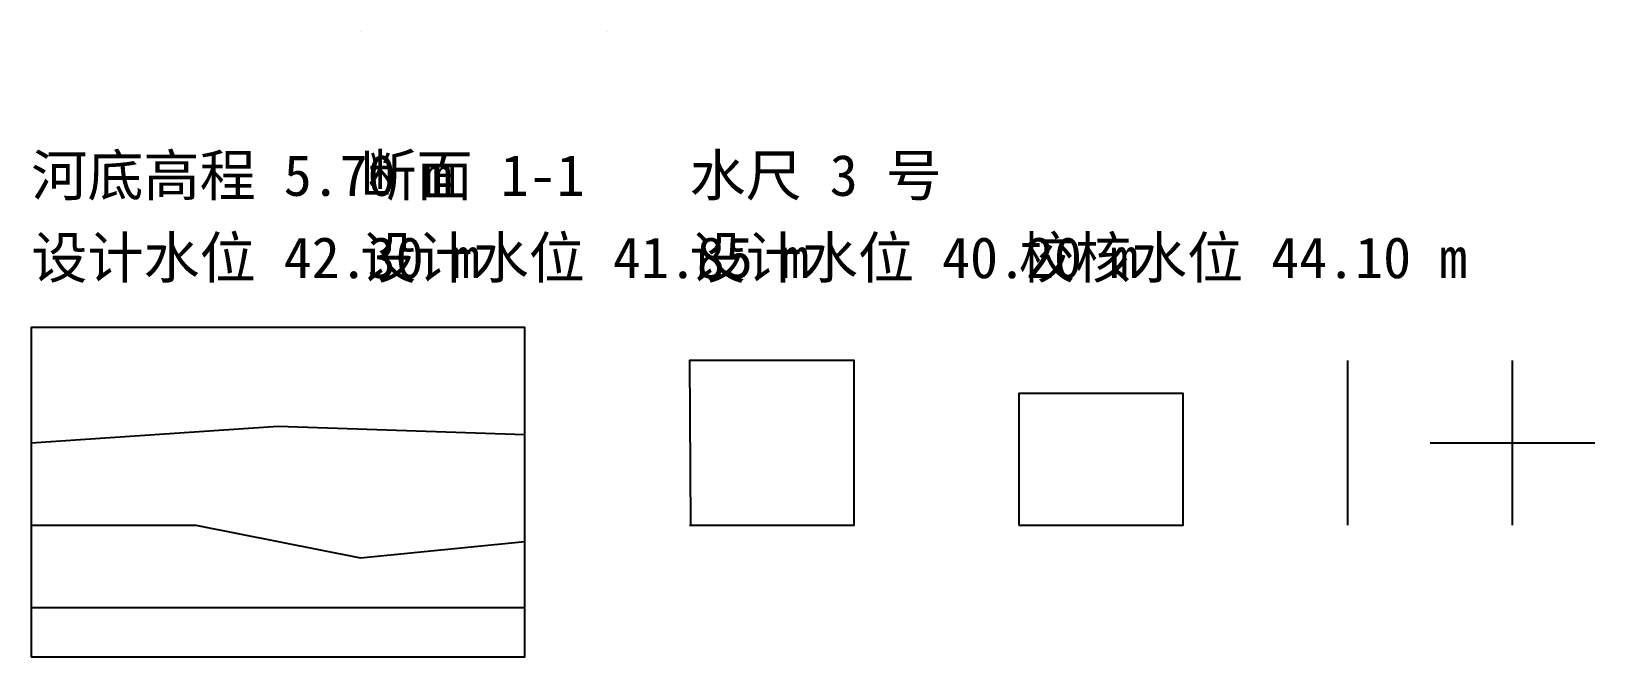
# Model space of a CAD drawing. Header units: millimetres. Extents: x 0 to 95, y -8 to 30.
import ezdxf

# ---------------------------------------------------------------- set-up
doc = ezdxf.new("R2010")
doc.units = ezdxf.units.MM
for name, color, linetype in [('ANNO', 3, 'Continuous'), ('GROUND', 7, 'Continuous'), ('LINES', 2, 'Continuous'), ('RIVER', 5, 'Continuous'), ('ZERO', 6, 'Continuous')]:
    doc.layers.add(name, color=color, linetype=linetype)
doc.styles.add('BENCH-TEXT', font='simsun.ttc')

msp = doc.modelspace()

# ---------------------------------------------------------------- linework, layer by layer
at = {"layer": 'GROUND'}
msp.add_lwpolyline([(0, -8), (30, -8), (30, 12), (0, 12)], close=True, dxfattribs=at)
at = {"layer": 'LINES'}
for p, q in [((80, 0), (80, 10)), ((90, 0), (90, 10)), ((85, 5), (95, 5)), ((0, -5), (10, -5)), ((10, -5), (20, -5)), ((20, -5), (30, -5))]:
    msp.add_line(p, q, dxfattribs=at)
at = {"layer": 'RIVER'}
for points in [[(40, 0), (50, 0), (50, 10), (40, 10), (40.05, 0.05)], [(0, 5), (15, 6), (30, 5.5)], [(0, 0), (10, 0), (20, -2), (30, -1)]]:
    msp.add_lwpolyline(points, dxfattribs=at)
msp.add_lwpolyline([(60, 0), (70, 0), (70, 8), (60, 8)], close=True, dxfattribs=at)
at = {"layer": 'ZERO'}
for p, q in [((20, 30), (20, 30)), ((35, 30), (35, 30))]:
    msp.add_line(p, q, dxfattribs=at)

# ---------------------------------------------------------------- texts
at = {"layer": 'ANNO', "style": 'BENCH-TEXT'}
for s, p in [('河底高程 5.70 m', (0, 20)), ('断面 1-1', (20, 20)), ('水尺 3 号', (40, 20)), ('设计水位 42.30 m', (0, 15)), ('设计水位 41.85 m', (20, 15)), ('设计水位 40.20 m', (40, 15)), ('校核水位 44.10 m', (60, 15))]:
    msp.add_text(s, height=2.5, dxfattribs=at).set_placement(p)

doc.saveas('drawing.dxf')
